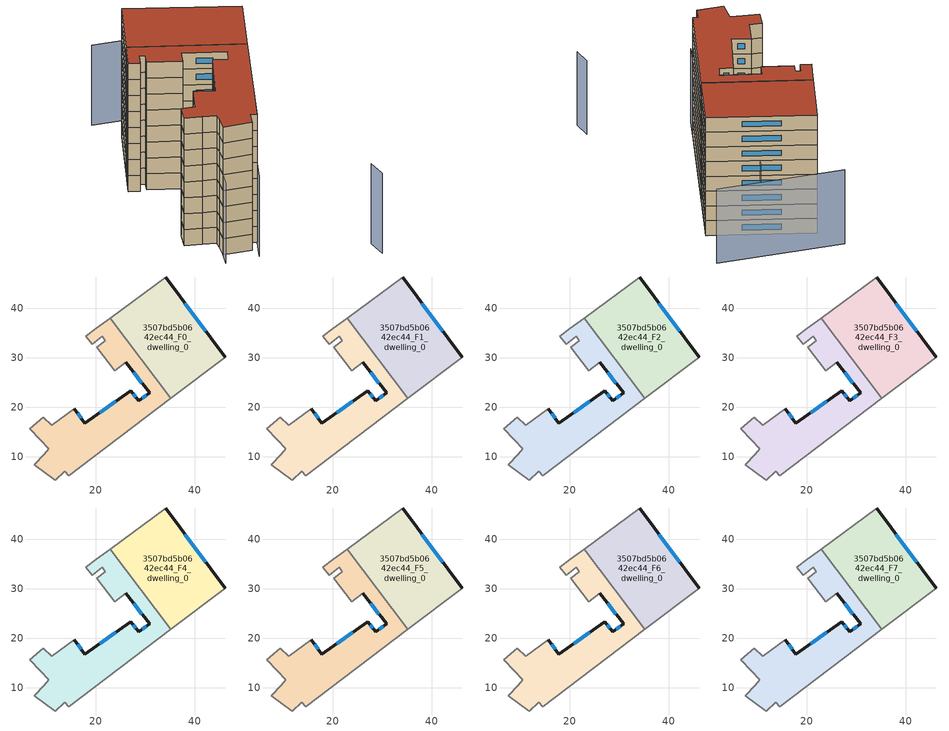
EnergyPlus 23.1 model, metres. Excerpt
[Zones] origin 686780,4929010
3507bd5b0642ec44_F0_dwelling_0
 floor ground (EU_floor_Construction): 34.07,46.31 46.06,30.08 35.1,21.8 22.87,38 z0
 wall outside (EU_wall_Construction): 46.06,30.08 34.07,46.31 z0:3
 wall adiabatic (EU_wall_Construction): 34.07,46.31 22.87,38 / 35.1,21.8 46.06,30.08 z0:3
 wall to 3507bd5b0642ec44_F0_dwelling_1 (EU_wall_Construction): 22.87,38 35.1,21.8 z0:3
 window (EU_Window_Construction): 42.16,35.36 37.97,41.03 z0.98:2.02
3507bd5b0642ec44_F0_dwelling_1
 floor ground (EU_floor_Construction): 22.87,38 35.1,21.8 14.49,6.24 13.72,7.11 11.75,5.34 7.57,8.44 9.54,10.56 10.48,11.63 8.82,13.42 6.7,15.66 9.34,17.98 11.11,16.34 15.62,19.75 17.79,16.83 27,23.36 28.6,21.35 30.85,22.9 26.03,29.06 23.84,27.35 20.22,32.1 21.89,33.47 21.28,34.32 19.22,32.79 17.99,34.38 20.11,35.96 z0
 wall outside (EU_wall_Construction): 26.03,29.06 30.85,22.9 28.6,21.35 27,23.36 17.79,16.83 15.62,19.75 z0:3
 wall adiabatic (EU_wall_Construction): 15.62,19.75 11.11,16.34 9.34,17.98 6.7,15.66 8.82,13.42 10.48,11.63 9.54,10.56 7.57,8.44 11.75,5.34 13.72,7.11 14.49,6.24 35.1,21.8 / 22.87,38 20.11,35.96 17.99,34.38 19.22,32.79 21.28,34.32 21.89,33.47 20.22,32.1 23.84,27.35 26.03,29.06 z0:3
 window (EU_Window_Construction): 17.09,17.78 16.33,18.8 / 24.01,21.24 20.79,18.96 / 28.08,22.01 27.52,22.71 / 30.12,22.4 29.33,21.86 / 27.6,27.06 29.28,24.91 z0.98:2.02
3507bd5b0642ec44_F1_dwelling_0
 floor to 3507bd5b0642ec44_F0_dwelling_0 (EU_floor_Construction): 34.07,46.31 46.06,30.08 35.1,21.8 22.87,38 z3
 wall outside (EU_wall_Construction): 46.06,30.08 34.07,46.31 z3:6
 wall adiabatic (EU_wall_Construction): 34.07,46.31 22.87,38 / 35.1,21.8 46.06,30.08 z3:6
 wall to 3507bd5b0642ec44_F1_dwelling_1 (EU_wall_Construction): 22.87,38 35.1,21.8 z3:6
 window (EU_Window_Construction): 42.16,35.36 37.97,41.03 z3.98:5.02
3507bd5b0642ec44_F1_dwelling_1
 floor to 3507bd5b0642ec44_F0_dwelling_1 (EU_floor_Construction): 22.87,38 35.1,21.8 14.49,6.24 13.72,7.11 11.75,5.34 7.57,8.44 9.54,10.56 10.48,11.63 8.82,13.42 6.7,15.66 9.34,17.98 11.11,16.34 15.62,19.75 17.79,16.83 27,23.36 28.6,21.35 30.85,22.9 26.03,29.06 23.84,27.35 20.22,32.1 21.89,33.47 21.28,34.32 19.22,32.79 17.99,34.38 20.11,35.96 z3
 wall outside (EU_wall_Construction): 26.03,29.06 30.85,22.9 28.6,21.35 27,23.36 17.79,16.83 15.62,19.75 z3:6
 wall adiabatic (EU_wall_Construction): 15.62,19.75 11.11,16.34 9.34,17.98 6.7,15.66 8.82,13.42 10.48,11.63 9.54,10.56 7.57,8.44 11.75,5.34 13.72,7.11 14.49,6.24 35.1,21.8 / 22.87,38 20.11,35.96 17.99,34.38 19.22,32.79 21.28,34.32 21.89,33.47 20.22,32.1 23.84,27.35 26.03,29.06 z3:6
 window (EU_Window_Construction): 17.09,17.78 16.33,18.8 / 24.01,21.24 20.79,18.96 / 28.08,22.01 27.52,22.71 / 30.12,22.4 29.33,21.86 / 27.6,27.06 29.28,24.91 z3.98:5.02
3507bd5b0642ec44_F2_dwelling_0
 floor to 3507bd5b0642ec44_F1_dwelling_0 (EU_floor_Construction): 34.07,46.31 46.06,30.08 35.1,21.8 22.87,38 z6
 wall outside (EU_wall_Construction): 46.06,30.08 34.07,46.31 z6:9
 wall adiabatic (EU_wall_Construction): 34.07,46.31 22.87,38 / 35.1,21.8 46.06,30.08 z6:9
 wall to 3507bd5b0642ec44_F2_dwelling_1 (EU_wall_Construction): 22.87,38 35.1,21.8 z6:9
 window (EU_Window_Construction): 42.16,35.36 37.97,41.03 z6.98:8.02
3507bd5b0642ec44_F2_dwelling_1
 floor to 3507bd5b0642ec44_F1_dwelling_1 (EU_floor_Construction): 22.87,38 35.1,21.8 14.49,6.24 13.72,7.11 11.75,5.34 7.57,8.44 9.54,10.56 10.48,11.63 8.82,13.42 6.7,15.66 9.34,17.98 11.11,16.34 15.62,19.75 17.79,16.83 27,23.36 28.6,21.35 30.85,22.9 26.03,29.06 23.84,27.35 20.22,32.1 21.89,33.47 21.28,34.32 19.22,32.79 17.99,34.38 20.11,35.96 z6
 wall outside (EU_wall_Construction): 26.03,29.06 30.85,22.9 28.6,21.35 27,23.36 17.79,16.83 15.62,19.75 z6:9
 wall adiabatic (EU_wall_Construction): 15.62,19.75 11.11,16.34 9.34,17.98 6.7,15.66 8.82,13.42 10.48,11.63 9.54,10.56 7.57,8.44 11.75,5.34 13.72,7.11 14.49,6.24 35.1,21.8 / 22.87,38 20.11,35.96 17.99,34.38 19.22,32.79 21.28,34.32 21.89,33.47 20.22,32.1 23.84,27.35 26.03,29.06 z6:9
 window (EU_Window_Construction): 17.09,17.78 16.33,18.8 / 24.01,21.24 20.79,18.96 / 28.08,22.01 27.52,22.71 / 30.12,22.4 29.33,21.86 / 27.6,27.06 29.28,24.91 z6.98:8.02
3507bd5b0642ec44_F3_dwelling_0
 floor to 3507bd5b0642ec44_F2_dwelling_0 (EU_floor_Construction): 34.07,46.31 46.06,30.08 35.1,21.8 22.87,38 z9
 wall outside (EU_wall_Construction): 46.06,30.08 34.07,46.31 z9:12
 wall adiabatic (EU_wall_Construction): 34.07,46.31 22.87,38 / 35.1,21.8 46.06,30.08 z9:12
 wall to 3507bd5b0642ec44_F3_dwelling_1 (EU_wall_Construction): 22.87,38 35.1,21.8 z9:12
 window (EU_Window_Construction): 42.16,35.36 37.97,41.03 z9.98:11.02
3507bd5b0642ec44_F3_dwelling_1
 floor to 3507bd5b0642ec44_F2_dwelling_1 (EU_floor_Construction): 22.87,38 35.1,21.8 14.49,6.24 13.72,7.11 11.75,5.34 7.57,8.44 9.54,10.56 10.48,11.63 8.82,13.42 6.7,15.66 9.34,17.98 11.11,16.34 15.62,19.75 17.79,16.83 27,23.36 28.6,21.35 30.85,22.9 26.03,29.06 23.84,27.35 20.22,32.1 21.89,33.47 21.28,34.32 19.22,32.79 17.99,34.38 20.11,35.96 z9
 wall outside (EU_wall_Construction): 26.03,29.06 30.85,22.9 28.6,21.35 27,23.36 17.79,16.83 15.62,19.75 z9:12
 wall adiabatic (EU_wall_Construction): 15.62,19.75 11.11,16.34 9.34,17.98 6.7,15.66 8.82,13.42 10.48,11.63 9.54,10.56 7.57,8.44 11.75,5.34 13.72,7.11 14.49,6.24 35.1,21.8 / 22.87,38 20.11,35.96 17.99,34.38 19.22,32.79 21.28,34.32 21.89,33.47 20.22,32.1 23.84,27.35 26.03,29.06 z9:12
 window (EU_Window_Construction): 17.09,17.78 16.33,18.8 / 24.01,21.24 20.79,18.96 / 28.08,22.01 27.52,22.71 / 30.12,22.4 29.33,21.86 / 27.6,27.06 29.28,24.91 z9.98:11.02
3507bd5b0642ec44_F4_dwelling_0
 floor to 3507bd5b0642ec44_F3_dwelling_0 (EU_floor_Construction): 34.07,46.31 46.06,30.08 35.1,21.8 22.87,38 z12
 wall outside (EU_wall_Construction): 46.06,30.08 34.07,46.31 z12:15
 wall adiabatic (EU_wall_Construction): 34.07,46.31 22.87,38 / 35.1,21.8 46.06,30.08 z12:15
 wall to 3507bd5b0642ec44_F4_dwelling_1 (EU_wall_Construction): 22.87,38 35.1,21.8 z12:15
 window (EU_Window_Construction): 42.16,35.36 37.97,41.03 z12.98:14.02
3507bd5b0642ec44_F4_dwelling_1
 floor to 3507bd5b0642ec44_F3_dwelling_1 (EU_floor_Construction): 22.87,38 35.1,21.8 14.49,6.24 13.72,7.11 11.75,5.34 7.57,8.44 9.54,10.56 10.48,11.63 8.82,13.42 6.7,15.66 9.34,17.98 11.11,16.34 15.62,19.75 17.79,16.83 27,23.36 28.6,21.35 30.85,22.9 26.03,29.06 23.84,27.35 20.22,32.1 21.89,33.47 21.28,34.32 19.22,32.79 17.99,34.38 20.11,35.96 z12
 wall outside (EU_wall_Construction): 26.03,29.06 30.85,22.9 28.6,21.35 27,23.36 17.79,16.83 15.62,19.75 z12:15
 wall adiabatic (EU_wall_Construction): 15.62,19.75 11.11,16.34 9.34,17.98 6.7,15.66 8.82,13.42 10.48,11.63 9.54,10.56 7.57,8.44 11.75,5.34 13.72,7.11 14.49,6.24 35.1,21.8 / 22.87,38 20.11,35.96 17.99,34.38 19.22,32.79 21.28,34.32 21.89,33.47 20.22,32.1 23.84,27.35 26.03,29.06 z12:15
 window (EU_Window_Construction): 17.09,17.78 16.33,18.8 / 24.01,21.24 20.79,18.96 / 28.08,22.01 27.52,22.71 / 30.12,22.4 29.33,21.86 / 27.6,27.06 29.28,24.91 z12.98:14.02
3507bd5b0642ec44_F5_dwelling_0
 floor to 3507bd5b0642ec44_F4_dwelling_0 (EU_floor_Construction): 34.07,46.31 46.06,30.08 35.1,21.8 22.87,38 z15
 wall outside (EU_wall_Construction): 46.06,30.08 34.07,46.31 z15:18
 wall adiabatic (EU_wall_Construction): 34.07,46.31 22.87,38 / 35.1,21.8 46.06,30.08 z15:18
 wall to 3507bd5b0642ec44_F5_dwelling_1 (EU_wall_Construction): 22.87,38 35.1,21.8 z15:18
 window (EU_Window_Construction): 42.16,35.36 37.97,41.03 z15.98:17.02
3507bd5b0642ec44_F5_dwelling_1
 floor to 3507bd5b0642ec44_F4_dwelling_1 (EU_floor_Construction): 22.87,38 35.1,21.8 14.49,6.24 13.72,7.11 11.75,5.34 7.57,8.44 9.54,10.56 10.48,11.63 8.82,13.42 6.7,15.66 9.34,17.98 11.11,16.34 15.62,19.75 17.79,16.83 27,23.36 28.6,21.35 30.85,22.9 26.03,29.06 23.84,27.35 20.22,32.1 21.89,33.47 21.28,34.32 19.22,32.79 17.99,34.38 20.11,35.96 z15
 wall outside (EU_wall_Construction): 26.03,29.06 30.85,22.9 28.6,21.35 27,23.36 17.79,16.83 15.62,19.75 z15:18
 wall adiabatic (EU_wall_Construction): 15.62,19.75 11.11,16.34 9.34,17.98 6.7,15.66 8.82,13.42 10.48,11.63 9.54,10.56 7.57,8.44 11.75,5.34 13.72,7.11 14.49,6.24 35.1,21.8 / 22.87,38 20.11,35.96 17.99,34.38 19.22,32.79 21.28,34.32 21.89,33.47 20.22,32.1 23.84,27.35 26.03,29.06 z15:18
 window (EU_Window_Construction): 17.09,17.78 16.33,18.8 / 24.01,21.24 20.79,18.96 / 28.08,22.01 27.52,22.71 / 30.12,22.4 29.33,21.86 / 27.6,27.06 29.28,24.91 z15.98:17.02
3507bd5b0642ec44_F6_dwelling_0
 floor to 3507bd5b0642ec44_F5_dwelling_0 (EU_floor_Construction): 34.07,46.31 46.06,30.08 35.1,21.8 22.87,38 z18
 wall outside (EU_wall_Construction): 46.06,30.08 34.07,46.31 z18:21
 wall adiabatic (EU_wall_Construction): 34.07,46.31 22.87,38 / 35.1,21.8 46.06,30.08 z18:21
 wall to 3507bd5b0642ec44_F6_dwelling_1 (EU_wall_Construction): 22.87,38 35.1,21.8 z18:21
 window (EU_Window_Construction): 42.16,35.36 37.97,41.03 z18.98:20.02
3507bd5b0642ec44_F6_dwelling_1
 floor to 3507bd5b0642ec44_F5_dwelling_1 (EU_floor_Construction): 22.87,38 35.1,21.8 14.49,6.24 13.72,7.11 11.75,5.34 7.57,8.44 9.54,10.56 10.48,11.63 8.82,13.42 6.7,15.66 9.34,17.98 11.11,16.34 15.62,19.75 17.79,16.83 27,23.36 28.6,21.35 30.85,22.9 26.03,29.06 23.84,27.35 20.22,32.1 21.89,33.47 21.28,34.32 19.22,32.79 17.99,34.38 20.11,35.96 z18
 wall outside (EU_wall_Construction): 26.03,29.06 30.85,22.9 28.6,21.35 27,23.36 17.79,16.83 15.62,19.75 z18:21
 wall adiabatic (EU_wall_Construction): 15.62,19.75 11.11,16.34 9.34,17.98 6.7,15.66 8.82,13.42 10.48,11.63 9.54,10.56 7.57,8.44 11.75,5.34 13.72,7.11 14.49,6.24 35.1,21.8 / 22.87,38 20.11,35.96 17.99,34.38 19.22,32.79 21.28,34.32 21.89,33.47 20.22,32.1 23.84,27.35 26.03,29.06 z18:21
 window (EU_Window_Construction): 17.09,17.78 16.33,18.8 / 24.01,21.24 20.79,18.96 / 28.08,22.01 27.52,22.71 / 30.12,22.4 29.33,21.86 / 27.6,27.06 29.28,24.91 z18.98:20.02
3507bd5b0642ec44_F7_dwelling_0
 floor to 3507bd5b0642ec44_F6_dwelling_0 (EU_floor_Construction): 34.07,46.31 46.06,30.08 35.1,21.8 22.87,38 z21
 wall outside (EU_wall_Construction): 46.06,30.08 34.07,46.31 z21:24
 wall adiabatic (EU_wall_Construction): 34.07,46.31 22.87,38 / 35.1,21.8 46.06,30.08 z21:24
 wall to 3507bd5b0642ec44_F7_dwelling_1 (EU_wall_Construction): 22.87,38 35.1,21.8 z21:24
 window (EU_Window_Construction): 42.16,35.36 37.97,41.03 z21.98:23.02
 roof outside (EU_roof_Construction): 46.06,30.08 34.07,46.31 22.87,38 35.1,21.8 z24
3507bd5b0642ec44_F7_dwelling_1
 floor to 3507bd5b0642ec44_F6_dwelling_1 (EU_floor_Construction): 22.87,38 35.1,21.8 14.49,6.24 13.72,7.11 11.75,5.34 7.57,8.44 9.54,10.56 10.48,11.63 8.82,13.42 6.7,15.66 9.34,17.98 11.11,16.34 15.62,19.75 17.79,16.83 27,23.36 28.6,21.35 30.85,22.9 26.03,29.06 23.84,27.35 20.22,32.1 21.89,33.47 21.28,34.32 19.22,32.79 17.99,34.38 20.11,35.96 z21
 wall outside (EU_wall_Construction): 26.03,29.06 30.85,22.9 28.6,21.35 27,23.36 17.79,16.83 15.62,19.75 z21:24
 wall adiabatic (EU_wall_Construction): 15.62,19.75 11.11,16.34 9.34,17.98 6.7,15.66 8.82,13.42 10.48,11.63 9.54,10.56 7.57,8.44 11.75,5.34 13.72,7.11 14.49,6.24 35.1,21.8 / 22.87,38 20.11,35.96 17.99,34.38 19.22,32.79 21.28,34.32 21.89,33.47 20.22,32.1 23.84,27.35 26.03,29.06 z21:24
 window (EU_Window_Construction): 17.09,17.78 16.33,18.8 / 24.01,21.24 20.79,18.96 / 28.08,22.01 27.52,22.71 / 30.12,22.4 29.33,21.86 / 27.6,27.06 29.28,24.91 z21.98:23.02
 roof outside (EU_roof_Construction): 35.1,21.8 22.87,38 20.11,35.96 17.99,34.38 19.22,32.79 21.28,34.32 21.89,33.47 20.22,32.1 23.84,27.35 26.03,29.06 30.85,22.9 28.6,21.35 27,23.36 17.79,16.83 15.62,19.75 11.11,16.34 9.34,17.98 6.7,15.66 8.82,13.42 10.48,11.63 9.54,10.56 7.57,8.44 11.75,5.34 13.72,7.11 14.49,6.24 z24
shading: 41.12,38.67 5.35,6.45 / 22.71,-13.33 24.62,-9.94 / 10.4,3.11 45.91,30.28 / 53.97,37.66 34.79,52.72 z0:15
[Building]
EU S2 Campaign: North Axis=0; Terrain=City; Solar Distribution=FullExterior
[Site:Location]
Bologna: Latitude=44.5; Longitude=11.25; Time Zone=1; Elevation=37
[SizingPeriod:WeatherFileDays]
AnnualSizingPeriod: Begin Month=1; Begin Day of Month=1; End Month=12; End Day of Month=31; Day of Week for Start Day=Monday; Use Weather File Daylight Saving Period=No; Use Weather File Rain and Snow Indicators=No
[MATERIAL]
EU_InternalMass_Material: Roughness=MediumRough; Thickness=0.1; Conductivity=1; Density=1800; Specific Heat=900; Thermal Absorptance=0.9; Solar Absorptance=0.7; Visible Absorptance=0.7
[MATERIAL:NOMASS] Roughness=MediumRough; Thermal Absorptance=0.9; Solar Absorptance=0.7; Visible Absorptance=0.7
Name | Thermal Resistance
EU_wall_NoMass | 0.905828
EU_roof_NoMass | 0.37593
EU_floor_NoMass | 0.67114
[WINDOWMATERIAL:SIMPLEGLAZINGSYSTEM]
EU_Window_SimpleGlazing: UFactor=4.52486; Solar Heat Gain Coefficient=0.85; Visible Transmittance=0.85
[CONSTRUCTION]
EU_wall_Construction: EU_wall_NoMass
EU_roof_Construction: EU_roof_NoMass
EU_floor_Construction: EU_floor_NoMass
EU_InternalMass_Construction: EU_InternalMass_Material
EU_Window_Construction: EU_Window_SimpleGlazing
[ZONE] Type=1; Multiplier=1; Ceiling Height=autocalculate; Floor Area=autocalculate; Part of Total Floor Area=Yes
Name | Volume
3507bd5b0642ec44_F0_dwelling_0 | 840.408
3507bd5b0642ec44_F1_dwelling_0; 3507bd5b0642ec44_F2_dwelling_0; 3507bd5b0642ec44_F3_dwelling_0; 3507bd5b0642ec44_F4_dwelling_0; 3507bd5b0642ec44_F5_dwelling_0; 3507bd5b0642ec44_F6_dwelling_0; 3507bd5b0642ec44_F7_dwelling_0 | 840.406
3507bd5b0642ec44_F0_dwelling_1 | 840.395
3507bd5b0642ec44_F1_dwelling_1; 3507bd5b0642ec44_F2_dwelling_1; 3507bd5b0642ec44_F3_dwelling_1; 3507bd5b0642ec44_F4_dwelling_1; 3507bd5b0642ec44_F5_dwelling_1; 3507bd5b0642ec44_F6_dwelling_1; 3507bd5b0642ec44_F7_dwelling_1 | 840.398
[INTERNALMASS] Construction=EU_InternalMass_Construction
Name | Zone or ZoneList | Surface Area
3507bd5b0642ec44_F0_dwelling_0_EU_InternalMass | 3507bd5b0642ec44_F0_dwelling_0 | 280.136
3507bd5b0642ec44_F0_dwelling_1_EU_InternalMass | 3507bd5b0642ec44_F0_dwelling_1 | 280.132
3507bd5b0642ec44_F1_dwelling_0_EU_InternalMass | 3507bd5b0642ec44_F1_dwelling_0 | 280.136
3507bd5b0642ec44_F1_dwelling_1_EU_InternalMass | 3507bd5b0642ec44_F1_dwelling_1 | 280.132
3507bd5b0642ec44_F2_dwelling_0_EU_InternalMass | 3507bd5b0642ec44_F2_dwelling_0 | 280.136
3507bd5b0642ec44_F2_dwelling_1_EU_InternalMass | 3507bd5b0642ec44_F2_dwelling_1 | 280.132
3507bd5b0642ec44_F3_dwelling_0_EU_InternalMass | 3507bd5b0642ec44_F3_dwelling_0 | 280.136
3507bd5b0642ec44_F3_dwelling_1_EU_InternalMass | 3507bd5b0642ec44_F3_dwelling_1 | 280.132
3507bd5b0642ec44_F4_dwelling_0_EU_InternalMass | 3507bd5b0642ec44_F4_dwelling_0 | 280.136
3507bd5b0642ec44_F4_dwelling_1_EU_InternalMass | 3507bd5b0642ec44_F4_dwelling_1 | 280.132
3507bd5b0642ec44_F5_dwelling_0_EU_InternalMass | 3507bd5b0642ec44_F5_dwelling_0 | 280.136
3507bd5b0642ec44_F5_dwelling_1_EU_InternalMass | 3507bd5b0642ec44_F5_dwelling_1 | 280.132
3507bd5b0642ec44_F6_dwelling_0_EU_InternalMass | 3507bd5b0642ec44_F6_dwelling_0 | 280.136
3507bd5b0642ec44_F6_dwelling_1_EU_InternalMass | 3507bd5b0642ec44_F6_dwelling_1 | 280.132
3507bd5b0642ec44_F7_dwelling_0_EU_InternalMass | 3507bd5b0642ec44_F7_dwelling_0 | 280.136
3507bd5b0642ec44_F7_dwelling_1_EU_InternalMass | 3507bd5b0642ec44_F7_dwelling_1 | 280.132
[OTHEREQUIPMENT] Fuel Type=Electricity; Design Level Calculation Method=Watts/Area; Power per Zone Floor Area=1; Fraction Latent=0; Fraction Radiant=0; Fraction Lost=0; Carbon Dioxide Generation Rate=0; EndUse Subcategory=EU_Step8_InternalGains
Name | Zone or ZoneList or Space or SpaceList | Schedule
EU_Step8_InternalGain_3507bd5b0642ec44_F0_dwelling_0_f000 | 3507bd5b0642ec44_F0_dwelling_0 | EU_Step8_GainSchedule_3507bd5b0642ec44_F0_dwelling_0_f000
EU_Step8_InternalGain_3507bd5b0642ec44_F0_dwelling_1_f000 | 3507bd5b0642ec44_F0_dwelling_1 | EU_Step8_GainSchedule_3507bd5b0642ec44_F0_dwelling_1_f000
EU_Step8_InternalGain_3507bd5b0642ec44_F1_dwelling_0_f000 | 3507bd5b0642ec44_F1_dwelling_0 | EU_Step8_GainSchedule_3507bd5b0642ec44_F1_dwelling_0_f000
EU_Step8_InternalGain_3507bd5b0642ec44_F1_dwelling_1_f000 | 3507bd5b0642ec44_F1_dwelling_1 | EU_Step8_GainSchedule_3507bd5b0642ec44_F1_dwelling_1_f000
EU_Step8_InternalGain_3507bd5b0642ec44_F2_dwelling_0_f000 | 3507bd5b0642ec44_F2_dwelling_0 | EU_Step8_GainSchedule_3507bd5b0642ec44_F2_dwelling_0_f000
EU_Step8_InternalGain_3507bd5b0642ec44_F2_dwelling_1_f000 | 3507bd5b0642ec44_F2_dwelling_1 | EU_Step8_GainSchedule_3507bd5b0642ec44_F2_dwelling_1_f000
EU_Step8_InternalGain_3507bd5b0642ec44_F3_dwelling_0_f000 | 3507bd5b0642ec44_F3_dwelling_0 | EU_Step8_GainSchedule_3507bd5b0642ec44_F3_dwelling_0_f000
EU_Step8_InternalGain_3507bd5b0642ec44_F3_dwelling_1_f000 | 3507bd5b0642ec44_F3_dwelling_1 | EU_Step8_GainSchedule_3507bd5b0642ec44_F3_dwelling_1_f000
EU_Step8_InternalGain_3507bd5b0642ec44_F4_dwelling_0_f000 | 3507bd5b0642ec44_F4_dwelling_0 | EU_Step8_GainSchedule_3507bd5b0642ec44_F4_dwelling_0_f000
EU_Step8_InternalGain_3507bd5b0642ec44_F4_dwelling_1_f000 | 3507bd5b0642ec44_F4_dwelling_1 | EU_Step8_GainSchedule_3507bd5b0642ec44_F4_dwelling_1_f000
EU_Step8_InternalGain_3507bd5b0642ec44_F5_dwelling_0_f000 | 3507bd5b0642ec44_F5_dwelling_0 | EU_Step8_GainSchedule_3507bd5b0642ec44_F5_dwelling_0_f000
EU_Step8_InternalGain_3507bd5b0642ec44_F5_dwelling_1_f000 | 3507bd5b0642ec44_F5_dwelling_1 | EU_Step8_GainSchedule_3507bd5b0642ec44_F5_dwelling_1_f000
EU_Step8_InternalGain_3507bd5b0642ec44_F6_dwelling_0_f000 | 3507bd5b0642ec44_F6_dwelling_0 | EU_Step8_GainSchedule_3507bd5b0642ec44_F6_dwelling_0_f000
EU_Step8_InternalGain_3507bd5b0642ec44_F6_dwelling_1_f000 | 3507bd5b0642ec44_F6_dwelling_1 | EU_Step8_GainSchedule_3507bd5b0642ec44_F6_dwelling_1_f000
EU_Step8_InternalGain_3507bd5b0642ec44_F7_dwelling_0_f000 | 3507bd5b0642ec44_F7_dwelling_0 | EU_Step8_GainSchedule_3507bd5b0642ec44_F7_dwelling_0_f000
EU_Step8_InternalGain_3507bd5b0642ec44_F7_dwelling_1_f000 | 3507bd5b0642ec44_F7_dwelling_1 | EU_Step8_GainSchedule_3507bd5b0642ec44_F7_dwelling_1_f000
[ZONEVENTILATION:DESIGNFLOWRATE] Schedule=EU_AlwaysOn; Design Flow Rate Calculation Method=AirChanges/Hour; Air Changes per Hour=0.73129; Ventilation Type=Natural; Fan Pressure Rise=0; Fan Total Efficiency=1; Constant Term Coefficient=1; Temperature Term Coefficient=0; Velocity Term Coefficient=0; Velocity Squared Term Coefficient=0; Minimum Indoor Temperature=-100; Maximum Indoor Temperature=100; Delta Temperature=-100; Minimum Outdoor Temperature=-100; Maximum Outdoor Temperature=100; Maximum Wind Speed=40
Name | Zone or ZoneList or Space or SpaceList
EU_ConstantAir_3507bd5b0642ec44_F0_dwelling_0 | 3507bd5b0642ec44_F0_dwelling_0
EU_ConstantAir_3507bd5b0642ec44_F0_dwelling_1 | 3507bd5b0642ec44_F0_dwelling_1
EU_ConstantAir_3507bd5b0642ec44_F1_dwelling_0 | 3507bd5b0642ec44_F1_dwelling_0
EU_ConstantAir_3507bd5b0642ec44_F1_dwelling_1 | 3507bd5b0642ec44_F1_dwelling_1
EU_ConstantAir_3507bd5b0642ec44_F2_dwelling_0 | 3507bd5b0642ec44_F2_dwelling_0
EU_ConstantAir_3507bd5b0642ec44_F2_dwelling_1 | 3507bd5b0642ec44_F2_dwelling_1
EU_ConstantAir_3507bd5b0642ec44_F3_dwelling_0 | 3507bd5b0642ec44_F3_dwelling_0
EU_ConstantAir_3507bd5b0642ec44_F3_dwelling_1 | 3507bd5b0642ec44_F3_dwelling_1
EU_ConstantAir_3507bd5b0642ec44_F4_dwelling_0 | 3507bd5b0642ec44_F4_dwelling_0
EU_ConstantAir_3507bd5b0642ec44_F4_dwelling_1 | 3507bd5b0642ec44_F4_dwelling_1
EU_ConstantAir_3507bd5b0642ec44_F5_dwelling_0 | 3507bd5b0642ec44_F5_dwelling_0
EU_ConstantAir_3507bd5b0642ec44_F5_dwelling_1 | 3507bd5b0642ec44_F5_dwelling_1
EU_ConstantAir_3507bd5b0642ec44_F6_dwelling_0 | 3507bd5b0642ec44_F6_dwelling_0
EU_ConstantAir_3507bd5b0642ec44_F6_dwelling_1 | 3507bd5b0642ec44_F6_dwelling_1
EU_ConstantAir_3507bd5b0642ec44_F7_dwelling_0 | 3507bd5b0642ec44_F7_dwelling_0
EU_ConstantAir_3507bd5b0642ec44_F7_dwelling_1 | 3507bd5b0642ec44_F7_dwelling_1
[HVACTEMPLATE:THERMOSTAT] Constant Heating Setpoint=20; Constant Cooling Setpoint=50
EU_HeatOnly_3507bd5b0642ec44_F0_dwelling_0; EU_HeatOnly_3507bd5b0642ec44_F0_dwelling_1; EU_HeatOnly_3507bd5b0642ec44_F1_dwelling_0; EU_HeatOnly_3507bd5b0642ec44_F1_dwelling_1; EU_HeatOnly_3507bd5b0642ec44_F2_dwelling_0; EU_HeatOnly_3507bd5b0642ec44_F2_dwelling_1; EU_HeatOnly_3507bd5b0642ec44_F3_dwelling_0; EU_HeatOnly_3507bd5b0642ec44_F3_dwelling_1; EU_HeatOnly_3507bd5b0642ec44_F4_dwelling_0; EU_HeatOnly_3507bd5b0642ec44_F4_dwelling_1; EU_HeatOnly_3507bd5b0642ec44_F5_dwelling_0; EU_HeatOnly_3507bd5b0642ec44_F5_dwelling_1; EU_HeatOnly_3507bd5b0642ec44_F6_dwelling_0; EU_HeatOnly_3507bd5b0642ec44_F6_dwelling_1; EU_HeatOnly_3507bd5b0642ec44_F7_dwelling_0; EU_HeatOnly_3507bd5b0642ec44_F7_dwelling_1
[HVACTEMPLATE:ZONE:IDEALLOADSAIRSYSTEM] System Availability Schedule=EU_AlwaysOn; Maximum Heating Supply Air Temperature=50; Minimum Cooling Supply Air Temperature=13; Maximum Heating Supply Air Humidity Ratio=0.0156; Minimum Cooling Supply Air Humidity Ratio=0.0077; Heating Limit=NoLimit; Cooling Limit=NoLimit; Heating Availability Schedule=EU_AlwaysOn; Cooling Availability Schedule=EU_CoolingOff; Dehumidification Control Type=ConstantSensibleHeatRatio; Cooling Sensible Heat Ratio=0.7; Dehumidification Setpoint=60; Humidification Control Type=None; Humidification Setpoint=30; Outdoor Air Method=None; Outdoor Air Flow Rate per Person=0.00944; Outdoor Air Flow Rate per Zone Floor Area=0; Outdoor Air Flow Rate per Zone=0; Demand Controlled Ventilation Type=None; Outdoor Air Economizer Type=NoEconomizer; Heat Recovery Type=None; Sensible Heat Recovery Effectiveness=0.7; Latent Heat Recovery Effectiveness=0.65
Name | Template Thermostat
3507bd5b0642ec44_F0_dwelling_0 | EU_HeatOnly_3507bd5b0642ec44_F0_dwelling_0
3507bd5b0642ec44_F0_dwelling_1 | EU_HeatOnly_3507bd5b0642ec44_F0_dwelling_1
3507bd5b0642ec44_F1_dwelling_0 | EU_HeatOnly_3507bd5b0642ec44_F1_dwelling_0
3507bd5b0642ec44_F1_dwelling_1 | EU_HeatOnly_3507bd5b0642ec44_F1_dwelling_1
3507bd5b0642ec44_F2_dwelling_0 | EU_HeatOnly_3507bd5b0642ec44_F2_dwelling_0
3507bd5b0642ec44_F2_dwelling_1 | EU_HeatOnly_3507bd5b0642ec44_F2_dwelling_1
3507bd5b0642ec44_F3_dwelling_0 | EU_HeatOnly_3507bd5b0642ec44_F3_dwelling_0
3507bd5b0642ec44_F3_dwelling_1 | EU_HeatOnly_3507bd5b0642ec44_F3_dwelling_1
3507bd5b0642ec44_F4_dwelling_0 | EU_HeatOnly_3507bd5b0642ec44_F4_dwelling_0
3507bd5b0642ec44_F4_dwelling_1 | EU_HeatOnly_3507bd5b0642ec44_F4_dwelling_1
3507bd5b0642ec44_F5_dwelling_0 | EU_HeatOnly_3507bd5b0642ec44_F5_dwelling_0
3507bd5b0642ec44_F5_dwelling_1 | EU_HeatOnly_3507bd5b0642ec44_F5_dwelling_1
3507bd5b0642ec44_F6_dwelling_0 | EU_HeatOnly_3507bd5b0642ec44_F6_dwelling_0
3507bd5b0642ec44_F6_dwelling_1 | EU_HeatOnly_3507bd5b0642ec44_F6_dwelling_1
3507bd5b0642ec44_F7_dwelling_0 | EU_HeatOnly_3507bd5b0642ec44_F7_dwelling_0
3507bd5b0642ec44_F7_dwelling_1 | EU_HeatOnly_3507bd5b0642ec44_F7_dwelling_1
[SIZING:ZONE] Zone Cooling Design Supply Air Temperature Input Method=SupplyAirTemperature; Zone Cooling Design Supply Air Temperature=13; Zone Heating Design Supply Air Temperature Input Method=SupplyAirTemperature; Zone Heating Design Supply Air Temperature=50; Zone Cooling Design Supply Air Humidity Ratio=0.008; Zone Heating Design Supply Air Humidity Ratio=0.008; Cooling Design Air Flow Method=DesignDay; Cooling Design Air Flow Rate=0; Cooling Minimum Air Flow per Zone Floor Area=0.000762; Cooling Minimum Air Flow=0; Cooling Minimum Air Flow Fraction=0.2; Heating Design Air Flow Method=DesignDay; Heating Design Air Flow Rate=0; Heating Maximum Air Flow per Zone Floor Area=0.002032; Heating Maximum Air Flow=0.141576; Heating Maximum Air Flow Fraction=0.3; Account for Dedicated Outdoor Air System=No; Dedicated Outdoor Air System Control Strategy=NeutralSupplyAir; Dedicated Outdoor Air Low Setpoint Temperature for Design=autosize; Dedicated Outdoor Air High Setpoint Temperature for Design=autosize; Zone Load Sizing Method=Sensible Load Only No Latent Load; Zone Latent Cooling Design Supply Air Humidity Ratio Input Method=HumidityRatioDifference; Zone Cooling Design Supply Air Humidity Ratio Difference=0.005; Zone Latent Heating Design Supply Air Humidity Ratio Input Method=HumidityRatioDifference; Zone Humidification Design Supply Air Humidity Ratio Difference=0.005
3507bd5b0642ec44_F0_dwelling_0; 3507bd5b0642ec44_F0_dwelling_1; 3507bd5b0642ec44_F1_dwelling_0; 3507bd5b0642ec44_F1_dwelling_1; 3507bd5b0642ec44_F2_dwelling_0; 3507bd5b0642ec44_F2_dwelling_1; 3507bd5b0642ec44_F3_dwelling_0; 3507bd5b0642ec44_F3_dwelling_1; 3507bd5b0642ec44_F4_dwelling_0; 3507bd5b0642ec44_F4_dwelling_1; 3507bd5b0642ec44_F5_dwelling_0; 3507bd5b0642ec44_F5_dwelling_1; 3507bd5b0642ec44_F6_dwelling_0; 3507bd5b0642ec44_F6_dwelling_1; 3507bd5b0642ec44_F7_dwelling_0; 3507bd5b0642ec44_F7_dwelling_1
[SCHEDULE:CONSTANT]
Name | Hourly Value
EU_AlwaysOn | 1
EU_CoolingOff | 0
[SCHEDULE:FILE] Column Number=1; Rows to Skip at Top=0; Number of Hours of Data=8760; Column Separator=Comma; Interpolate to Timestep=No; Minutes per Item=60; Adjust Schedule for Daylight Savings=Yes
Name | File
EU_Step8_GainSchedule_3507bd5b0642ec44_F0_dwelling_0_f000 | ../../schedules/3507bd5b0642ec44/3507bd5b0642ec44_F0_dwelling_0_f000_gain.csv
EU_Step8_GainSchedule_3507bd5b0642ec44_F0_dwelling_1_f000 | ../../schedules/3507bd5b0642ec44/3507bd5b0642ec44_F0_dwelling_1_f000_gain.csv
EU_Step8_GainSchedule_3507bd5b0642ec44_F1_dwelling_0_f000 | ../../schedules/3507bd5b0642ec44/3507bd5b0642ec44_F1_dwelling_0_f000_gain.csv
EU_Step8_GainSchedule_3507bd5b0642ec44_F1_dwelling_1_f000 | ../../schedules/3507bd5b0642ec44/3507bd5b0642ec44_F1_dwelling_1_f000_gain.csv
EU_Step8_GainSchedule_3507bd5b0642ec44_F2_dwelling_0_f000 | ../../schedules/3507bd5b0642ec44/3507bd5b0642ec44_F2_dwelling_0_f000_gain.csv
EU_Step8_GainSchedule_3507bd5b0642ec44_F2_dwelling_1_f000 | ../../schedules/3507bd5b0642ec44/3507bd5b0642ec44_F2_dwelling_1_f000_gain.csv
EU_Step8_GainSchedule_3507bd5b0642ec44_F3_dwelling_0_f000 | ../../schedules/3507bd5b0642ec44/3507bd5b0642ec44_F3_dwelling_0_f000_gain.csv
EU_Step8_GainSchedule_3507bd5b0642ec44_F3_dwelling_1_f000 | ../../schedules/3507bd5b0642ec44/3507bd5b0642ec44_F3_dwelling_1_f000_gain.csv
EU_Step8_GainSchedule_3507bd5b0642ec44_F4_dwelling_0_f000 | ../../schedules/3507bd5b0642ec44/3507bd5b0642ec44_F4_dwelling_0_f000_gain.csv
EU_Step8_GainSchedule_3507bd5b0642ec44_F4_dwelling_1_f000 | ../../schedules/3507bd5b0642ec44/3507bd5b0642ec44_F4_dwelling_1_f000_gain.csv
EU_Step8_GainSchedule_3507bd5b0642ec44_F5_dwelling_0_f000 | ../../schedules/3507bd5b0642ec44/3507bd5b0642ec44_F5_dwelling_0_f000_gain.csv
EU_Step8_GainSchedule_3507bd5b0642ec44_F5_dwelling_1_f000 | ../../schedules/3507bd5b0642ec44/3507bd5b0642ec44_F5_dwelling_1_f000_gain.csv
EU_Step8_GainSchedule_3507bd5b0642ec44_F6_dwelling_0_f000 | ../../schedules/3507bd5b0642ec44/3507bd5b0642ec44_F6_dwelling_0_f000_gain.csv
EU_Step8_GainSchedule_3507bd5b0642ec44_F6_dwelling_1_f000 | ../../schedules/3507bd5b0642ec44/3507bd5b0642ec44_F6_dwelling_1_f000_gain.csv
EU_Step8_GainSchedule_3507bd5b0642ec44_F7_dwelling_0_f000 | ../../schedules/3507bd5b0642ec44/3507bd5b0642ec44_F7_dwelling_0_f000_gain.csv
EU_Step8_GainSchedule_3507bd5b0642ec44_F7_dwelling_1_f000 | ../../schedules/3507bd5b0642ec44/3507bd5b0642ec44_F7_dwelling_1_f000_gain.csv
